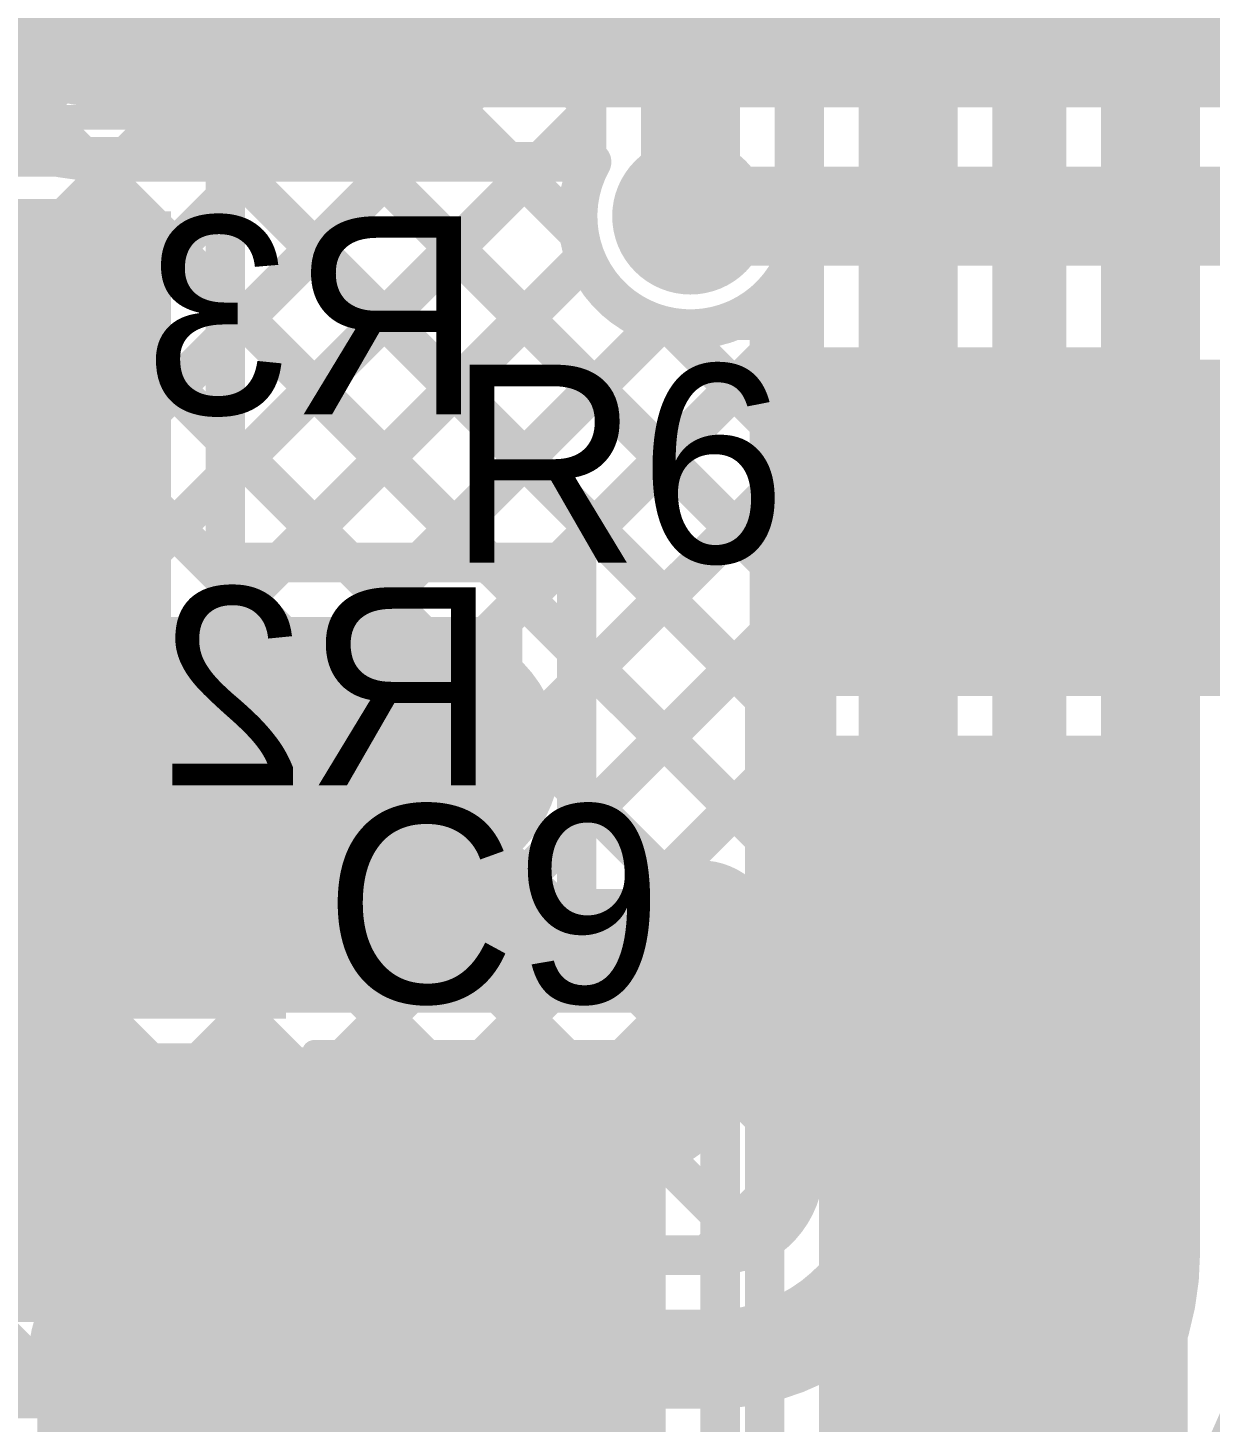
# Model space of a CAD drawing. Header units: millimetres. Extents: x 3.06 to 5.82, y 1.29 to 3.84.
# Drawn here: x 5.4151 to 5.654, y 1.5023 to 1.7841 of the extents above; entities that cross this region are included whole.
import ezdxf

# ---------------------------------------------------------------- set-up
doc = ezdxf.new("R2010")
doc.units = ezdxf.units.MM
doc.header["$MEASUREMENT"] = 0
for name, color, linetype in [('BottomLayer', 5, 'Continuous'), ('BottomOverlay', 54, 'Continuous'), ('BottomPaste', 16, 'Continuous'), ('BottomSolder', 6, 'Continuous'), ('MultiLayer', 9, 'Continuous'), ('TopLayer', 1, 'Continuous'), ('TopOverlay', 2, 'Continuous'), ('TopPaste', 8, 'Continuous'), ('TopSolder', 216, 'Continuous'), ('ViaHoleLayer', 16, 'Continuous')]:
    doc.layers.add(name, color=color, linetype=linetype)

# ---------------------------------------------------------------- blocks, each defined once
blk = doc.blocks.new('SOT23_5_15')
at = {"layer": 'TopLayer'}
for points in [[(-0.07323, 0.0252), (-0.02913, 0.0252), (-0.07323, 0.04961), (-0.02913, 0.04961)], [(0.02913, 0.0252), (0.07323, 0.0252), (0.02913, 0.04961), (0.07323, 0.04961)], [(-0.07323, -0.0122), (-0.02913, -0.0122), (-0.07323, 0.0122), (-0.02913, 0.0122)], [(-0.07323, -0.04961), (-0.02913, -0.04961), (-0.07323, -0.0252), (-0.02913, -0.0252)], [(0.02913, -0.04961), (0.07323, -0.04961), (0.02913, -0.0252), (0.07323, -0.0252)]]:
    blk.add_solid(points, dxfattribs=at)
at = {"layer": 'TopOverlay'}
for points, const_width in [([(-0.04976, 0.063, 1), (-0.05824, 0.063, 1)], 0.01), ([(-0.06074, 0.063, 1), (-0.05574, 0.063, 1)], 0.005), ([(-0.05226, 0.063, 1), (-0.04726, 0.063, 1)], 0.005), ([(-0.02997, 0.063, 1), (-0.02603, 0.063, 1)], 0.00394), ([(0.02103, 0.063, 1), (0.02497, 0.063, 1)], 0.00394), ([(-0.02997, -0.063, 1), (-0.02603, -0.063, 1)], 0.00394), ([(0.02103, -0.063, 1), (0.02497, -0.063, 1)], 0.00394)]:
    blk.add_lwpolyline(points, format="xyb", close=True, dxfattribs=dict(at, const_width=const_width))
at = {"layer": 'TopOverlay', "const_width": 0.00787}
for points in [[(0.023, 0.063), (-0.028, 0.063)], [(0.023, -0.063), (-0.028, -0.063)]]:
    blk.add_lwpolyline(points, dxfattribs=at)
at = {"layer": 'TopPaste'}
for points in [[(-0.07323, 0.0252), (-0.02913, 0.0252), (-0.07323, 0.04961), (-0.02913, 0.04961)], [(0.02913, 0.0252), (0.07323, 0.0252), (0.02913, 0.04961), (0.07323, 0.04961)], [(-0.07323, -0.0122), (-0.02913, -0.0122), (-0.07323, 0.0122), (-0.02913, 0.0122)], [(-0.07323, -0.04961), (-0.02913, -0.04961), (-0.07323, -0.0252), (-0.02913, -0.0252)], [(0.02913, -0.04961), (0.07323, -0.04961), (0.02913, -0.0252), (0.07323, -0.0252)]]:
    blk.add_solid(points, dxfattribs=at)
at = {"layer": 'TopSolder'}
for points in [[(-0.07723, 0.0212), (-0.02513, 0.0212), (-0.07723, 0.05361), (-0.02513, 0.05361)], [(0.02513, 0.0212), (0.07723, 0.0212), (0.02513, 0.05361), (0.07723, 0.05361)], [(-0.07723, -0.0162), (-0.02513, -0.0162), (-0.07723, 0.0162), (-0.02513, 0.0162)], [(-0.07723, -0.05361), (-0.02513, -0.05361), (-0.07723, -0.0212), (-0.02513, -0.0212)], [(0.02513, -0.05361), (0.07723, -0.05361), (0.02513, -0.0212), (0.07723, -0.0212)]]:
    blk.add_solid(points, dxfattribs=at)
blk = doc.blocks.new('RES0805_B_47')
at = {"layer": 'BottomLayer'}
for points in [[(-0.06, -0.025), (-0.02, -0.025), (-0.06, 0.025), (-0.02, 0.025)], [(0.02, -0.025), (0.06, -0.025), (0.02, 0.025), (0.06, 0.025)]]:
    blk.add_solid(points, dxfattribs=at)
at = {"layer": 'BottomOverlay', "const_width": 0.005}
for points in [[(-0.065, -0.035), (-0.065, 0.035)], [(-0.065, 0.035), (0.065, 0.035)], [(0.065, -0.035), (0.065, 0.035)], [(-0.065, -0.035), (0.065, -0.035)]]:
    blk.add_lwpolyline(points, dxfattribs=at)
at = {"layer": 'BottomOverlay', "const_width": 0.0025}
for points in [[(-0.06625, 0.035, 1), (-0.06375, 0.035, 1)], [(-0.06625, 0.035, 1), (-0.06375, 0.035, 1)], [(0.06375, 0.035, 1), (0.06625, 0.035, 1)], [(0.06375, 0.035, 1), (0.06625, 0.035, 1)], [(-0.06625, -0.035, 1), (-0.06375, -0.035, 1)], [(-0.06625, -0.035, 1), (-0.06375, -0.035, 1)], [(0.06375, -0.035, 1), (0.06625, -0.035, 1)], [(0.06375, -0.035, 1), (0.06625, -0.035, 1)]]:
    blk.add_lwpolyline(points, format="xyb", close=True, dxfattribs=at)
at = {"layer": 'BottomPaste'}
for points in [[(-0.06, -0.025), (-0.02, -0.025), (-0.06, 0.025), (-0.02, 0.025)], [(0.02, -0.025), (0.06, -0.025), (0.02, 0.025), (0.06, 0.025)]]:
    blk.add_solid(points, dxfattribs=at)
at = {"layer": 'BottomSolder'}
for points in [[(-0.064, -0.029), (-0.016, -0.029), (-0.064, 0.029), (-0.016, 0.029)], [(0.016, -0.029), (0.064, -0.029), (0.016, 0.029), (0.064, 0.029)]]:
    blk.add_solid(points, dxfattribs=at)
blk = doc.blocks.new('RES0805_53')
at = {"layer": 'TopLayer'}
for points in [[(-0.06, -0.025), (-0.02, -0.025), (-0.06, 0.025), (-0.02, 0.025)], [(0.02, -0.025), (0.06, -0.025), (0.02, 0.025), (0.06, 0.025)]]:
    blk.add_solid(points, dxfattribs=at)
at = {"layer": 'TopOverlay', "const_width": 0.005}
for points in [[(-0.065, -0.035), (-0.065, 0.035)], [(0.065, 0.035), (-0.065, 0.035)], [(0.065, -0.035), (0.065, 0.035)], [(0.065, -0.035), (-0.065, -0.035)]]:
    blk.add_lwpolyline(points, dxfattribs=at)
at = {"layer": 'TopOverlay', "const_width": 0.0025}
for points in [[(-0.06625, 0.035, 1), (-0.06375, 0.035, 1)], [(-0.06625, 0.035, 1), (-0.06375, 0.035, 1)], [(0.06375, 0.035, 1), (0.06625, 0.035, 1)], [(0.06375, 0.035, 1), (0.06625, 0.035, 1)], [(-0.06625, -0.035, 1), (-0.06375, -0.035, 1)], [(-0.06625, -0.035, 1), (-0.06375, -0.035, 1)], [(0.06375, -0.035, 1), (0.06625, -0.035, 1)], [(0.06375, -0.035, 1), (0.06625, -0.035, 1)]]:
    blk.add_lwpolyline(points, format="xyb", close=True, dxfattribs=at)
at = {"layer": 'TopPaste'}
for points in [[(-0.06, -0.025), (-0.02, -0.025), (-0.06, 0.025), (-0.02, 0.025)], [(0.02, -0.025), (0.06, -0.025), (0.02, 0.025), (0.06, 0.025)]]:
    blk.add_solid(points, dxfattribs=at)
at = {"layer": 'TopSolder'}
for points in [[(-0.064, -0.029), (-0.016, -0.029), (-0.064, 0.029), (-0.016, 0.029)], [(0.016, -0.029), (0.064, -0.029), (0.016, 0.029), (0.064, 0.029)]]:
    blk.add_solid(points, dxfattribs=at)
blk = doc.blocks.new('RES0805_B_56')
at = {"layer": 'BottomLayer'}
for points in [[(-0.06, -0.025), (-0.02, -0.025), (-0.06, 0.025), (-0.02, 0.025)], [(0.02, -0.025), (0.06, -0.025), (0.02, 0.025), (0.06, 0.025)]]:
    blk.add_solid(points, dxfattribs=at)
at = {"layer": 'BottomOverlay', "const_width": 0.005}
for points in [[(-0.065, 0.035), (-0.065, -0.035)], [(0.065, 0.035), (-0.065, 0.035)], [(0.065, 0.035), (0.065, -0.035)], [(0.065, -0.035), (-0.065, -0.035)]]:
    blk.add_lwpolyline(points, dxfattribs=at)
at = {"layer": 'BottomOverlay', "const_width": 0.0025}
for points in [[(-0.06625, 0.035, 1), (-0.06375, 0.035, 1)], [(-0.06625, 0.035, 1), (-0.06375, 0.035, 1)], [(0.06375, 0.035, 1), (0.06625, 0.035, 1)], [(0.06375, 0.035, 1), (0.06625, 0.035, 1)], [(-0.06625, -0.035, 1), (-0.06375, -0.035, 1)], [(-0.06625, -0.035, 1), (-0.06375, -0.035, 1)], [(0.06375, -0.035, 1), (0.06625, -0.035, 1)], [(0.06375, -0.035, 1), (0.06625, -0.035, 1)]]:
    blk.add_lwpolyline(points, format="xyb", close=True, dxfattribs=at)
at = {"layer": 'BottomPaste'}
for points in [[(-0.06, -0.025), (-0.02, -0.025), (-0.06, 0.025), (-0.02, 0.025)], [(0.02, -0.025), (0.06, -0.025), (0.02, 0.025), (0.06, 0.025)]]:
    blk.add_solid(points, dxfattribs=at)
at = {"layer": 'BottomSolder'}
for points in [[(-0.064, -0.029), (-0.016, -0.029), (-0.064, 0.029), (-0.016, 0.029)], [(0.016, -0.029), (0.064, -0.029), (0.016, 0.029), (0.064, 0.029)]]:
    blk.add_solid(points, dxfattribs=at)
blk = doc.blocks.new('RES0805_B_57')
at = {"layer": 'BottomLayer'}
for points in [[(-0.06, -0.025), (-0.02, -0.025), (-0.06, 0.025), (-0.02, 0.025)], [(0.02, -0.025), (0.06, -0.025), (0.02, 0.025), (0.06, 0.025)]]:
    blk.add_solid(points, dxfattribs=at)
at = {"layer": 'BottomOverlay', "const_width": 0.005}
for points in [[(-0.065, 0.035), (-0.065, -0.035)], [(0.065, 0.035), (-0.065, 0.035)], [(0.065, 0.035), (0.065, -0.035)], [(0.065, -0.035), (-0.065, -0.035)]]:
    blk.add_lwpolyline(points, dxfattribs=at)
at = {"layer": 'BottomOverlay', "const_width": 0.0025}
for points in [[(-0.06625, 0.035, 1), (-0.06375, 0.035, 1)], [(-0.06625, 0.035, 1), (-0.06375, 0.035, 1)], [(0.06375, 0.035, 1), (0.06625, 0.035, 1)], [(0.06375, 0.035, 1), (0.06625, 0.035, 1)], [(-0.06625, -0.035, 1), (-0.06375, -0.035, 1)], [(-0.06625, -0.035, 1), (-0.06375, -0.035, 1)], [(0.06375, -0.035, 1), (0.06625, -0.035, 1)], [(0.06375, -0.035, 1), (0.06625, -0.035, 1)]]:
    blk.add_lwpolyline(points, format="xyb", close=True, dxfattribs=at)
at = {"layer": 'BottomPaste'}
for points in [[(-0.06, -0.025), (-0.02, -0.025), (-0.06, 0.025), (-0.02, 0.025)], [(0.02, -0.025), (0.06, -0.025), (0.02, 0.025), (0.06, 0.025)]]:
    blk.add_solid(points, dxfattribs=at)
at = {"layer": 'BottomSolder'}
for points in [[(-0.064, -0.029), (-0.016, -0.029), (-0.064, 0.029), (-0.016, 0.029)], [(0.016, -0.029), (0.064, -0.029), (0.016, 0.029), (0.064, 0.029)]]:
    blk.add_solid(points, dxfattribs=at)
blk = doc.blocks.new('C__1206_103')
at = {"layer": 'TopLayer'}
for points in [[(-0.08, -0.035), (-0.02, -0.035), (-0.08, 0.035), (-0.02, 0.035)], [(0.02, -0.035), (0.08, -0.035), (0.02, 0.035), (0.08, 0.035)]]:
    blk.add_solid(points, dxfattribs=at)
at = {"layer": 'TopOverlay', "const_width": 0.005}
for points in [[(-0.087, -0.042), (-0.087, 0.042)], [(-0.087, 0.042), (0.087, 0.042)], [(0.087, -0.042), (0.087, 0.042)], [(-0.087, -0.042), (0.087, -0.042)]]:
    blk.add_lwpolyline(points, dxfattribs=at)
at = {"layer": 'TopOverlay', "const_width": 0.0025}
for points in [[(-0.08825, 0.042, 1), (-0.08575, 0.042, 1)], [(-0.08825, 0.042, 1), (-0.08575, 0.042, 1)], [(0.08575, 0.042, 1), (0.08825, 0.042, 1)], [(0.08575, 0.042, 1), (0.08825, 0.042, 1)], [(-0.08825, -0.042, 1), (-0.08575, -0.042, 1)], [(-0.08825, -0.042, 1), (-0.08575, -0.042, 1)], [(0.08575, -0.042, 1), (0.08825, -0.042, 1)], [(0.08575, -0.042, 1), (0.08825, -0.042, 1)]]:
    blk.add_lwpolyline(points, format="xyb", close=True, dxfattribs=at)
at = {"layer": 'TopPaste'}
for points in [[(-0.08, -0.035), (-0.02, -0.035), (-0.08, 0.035), (-0.02, 0.035)], [(0.02, -0.035), (0.08, -0.035), (0.02, 0.035), (0.08, 0.035)]]:
    blk.add_solid(points, dxfattribs=at)
at = {"layer": 'TopSolder'}
for points in [[(-0.084, -0.039), (-0.016, -0.039), (-0.084, 0.039), (-0.016, 0.039)], [(0.016, -0.039), (0.084, -0.039), (0.016, 0.039), (0.084, 0.039)]]:
    blk.add_solid(points, dxfattribs=at)
blk = doc.blocks.new('C__0805_B_106')
at = {"layer": 'BottomLayer'}
for points in [[(-0.06, -0.03), (-0.02, -0.03), (-0.06, 0.03), (-0.02, 0.03)], [(0.02, -0.03), (0.06, -0.03), (0.02, 0.03), (0.06, 0.03)]]:
    blk.add_solid(points, dxfattribs=at)
at = {"layer": 'BottomOverlay', "const_width": 0.005}
for points in [[(-0.065, 0.035), (0.065, 0.035)], [(-0.065, -0.035), (-0.065, 0.035)], [(0.065, -0.035), (0.065, 0.035)], [(-0.065, -0.035), (0.065, -0.035)]]:
    blk.add_lwpolyline(points, dxfattribs=at)
at = {"layer": 'BottomOverlay', "const_width": 0.0025}
for points in [[(-0.06625, 0.035, 1), (-0.06375, 0.035, 1)], [(-0.06625, 0.035, 1), (-0.06375, 0.035, 1)], [(0.06375, 0.035, 1), (0.06625, 0.035, 1)], [(0.06375, 0.035, 1), (0.06625, 0.035, 1)], [(-0.06625, -0.035, 1), (-0.06375, -0.035, 1)], [(-0.06625, -0.035, 1), (-0.06375, -0.035, 1)], [(0.06375, -0.035, 1), (0.06625, -0.035, 1)], [(0.06375, -0.035, 1), (0.06625, -0.035, 1)]]:
    blk.add_lwpolyline(points, format="xyb", close=True, dxfattribs=at)
at = {"layer": 'BottomPaste'}
for points in [[(-0.06, -0.03), (-0.02, -0.03), (-0.06, 0.03), (-0.02, 0.03)], [(0.02, -0.03), (0.06, -0.03), (0.02, 0.03), (0.06, 0.03)]]:
    blk.add_solid(points, dxfattribs=at)
at = {"layer": 'BottomSolder'}
for points in [[(-0.064, -0.034), (-0.016, -0.034), (-0.064, 0.034), (-0.016, 0.034)], [(0.016, -0.034), (0.064, -0.034), (0.016, 0.034), (0.064, 0.034)]]:
    blk.add_solid(points, dxfattribs=at)

msp = doc.modelspace()

# ---------------------------------------------------------------- linework, layer by layer
at = {"layer": 'BottomLayer'}
for points, const_width in [([(5.593, 1.554), (5.593, 1.959)], 0.02), ([(5.549, 1.746), (5.549, 1.912)], 0.02), ([(5.57, 1.75491), (5.57, 1.90309)], 0.008), ([(5.572, 1.554), (5.572, 1.83997)], 0.008), ([(5.44, 1.765), (5.44, 1.837)], 0.008), ([(5.3502, 1.834), (5.4262, 1.758)], 0.008), ([(5.37849, 1.834), (5.44, 1.77249)], 0.008), ([(5.614, 1.554), (5.614, 1.83503)], 0.008), ([(5.642, 1.53645), (5.642, 1.82218)], 0.02), ([(5.621, 1.53645), (5.621, 1.82218)], 0.008), ([(5.40667, 1.758), (5.44, 1.79133)], 0.008), ([(5.502, 1.765), (5.502, 1.79005)], 0.008), ([(5.50729, 1.79005), (5.528, 1.76934)], 0.008), ([(5.528, 1.75491), (5.528, 1.78968)], 0.008), ([(5.502, 1.76847), (5.52184, 1.78831)], 0.008), ([(5.614, 1.76734), (5.621, 1.77434)], 0.008), ([(5.455, 1.69319), (5.528, 1.76619)], 0.008), ([(5.49853, 1.765), (5.502, 1.76847)], 0.008), ([(5.502, 1.76706), (5.52644, 1.74262)], 0.008), ([(5.614, 1.76819), (5.621, 1.7612)], 0.008), ([(5.43496, 1.758), (5.44196, 1.765)], 0.008), ([(5.44, 1.765), (5.502, 1.765)], 0.008), ([(5.44749, 1.765), (5.45449, 1.758)], 0.008), ([(5.455, 1.72147), (5.49853, 1.765)], 0.008), ([(5.455, 1.74976), (5.47024, 1.765)], 0.008), ([(5.47577, 1.765), (5.572, 1.66877)], 0.008), ([(5.367, 1.758), (5.455, 1.758)], 0.008), ([(5.455, 1.676), (5.455, 1.758)], 0.008), ([(5.455, 1.75749), (5.572, 1.64049)], 0.008), ([(5.614, 1.73905), (5.621, 1.74605)], 0.008), ([(5.614, 1.73991), (5.621, 1.73291)], 0.008), ([(5.46609, 1.676), (5.52776, 1.73767)], 0.008), ([(5.56626, 1.73108), (5.572, 1.72534)], 0.008), ([(5.455, 1.7292), (5.5082, 1.676)], 0.008), ([(5.49438, 1.676), (5.54251, 1.72413)], 0.008), ([(5.52266, 1.676), (5.572, 1.72534)], 0.008), ([(5.54562, 1.72344), (5.572, 1.69706)], 0.008), ([(5.614, 1.71077), (5.621, 1.71777)], 0.008), ([(5.614, 1.71163), (5.621, 1.70463)], 0.008), ([(5.455, 1.70092), (5.47992, 1.676)], 0.008), ([(5.526, 1.65105), (5.572, 1.69705)], 0.008), ([(5.614, 1.68248), (5.621, 1.68948)], 0.008), ([(5.614, 1.68334), (5.621, 1.67634)], 0.008), ([(5.455, 1.676), (5.526, 1.676)], 0.008), ([(5.526, 1.596), (5.526, 1.676)], 0.008), ([(5.526, 1.62277), (5.572, 1.66877)], 0.008), ([(5.614, 1.6542), (5.621, 1.6612)], 0.008), ([(5.526, 1.6582), (5.572, 1.6122)], 0.008), ([(5.614, 1.65506), (5.621, 1.64806)], 0.008), ([(5.46752, 1.536), (5.572, 1.64048)], 0.008), ([(5.614, 1.62592), (5.621, 1.63292)], 0.008), ([(5.526, 1.62992), (5.572, 1.58392)], 0.008), ([(5.614, 1.62677), (5.621, 1.61977)], 0.008), ([(5.4958, 1.536), (5.572, 1.6122)], 0.008), ([(5.553, 1.581), (5.553, 1.598)], 0.02), ([(5.614, 1.59763), (5.621, 1.60463)], 0.008), ([(5.526, 1.60164), (5.572, 1.55564)], 0.008), ([(5.614, 1.59849), (5.621, 1.59149)], 0.008), ([(5.381, 1.596), (5.424, 1.596)], 0.008), ([(5.381, 1.53434), (5.44266, 1.596)], 0.008), ([(5.381, 1.56262), (5.41438, 1.596)], 0.008), ([(5.38195, 1.507), (5.47095, 1.596)], 0.008), ([(5.39022, 1.596), (5.44977, 1.53645)], 0.008), ([(5.4185, 1.596), (5.4785, 1.536)], 0.008), ([(5.424, 1.596), (5.455, 1.596)], 0.008), ([(5.424, 1.596), (5.455, 1.596)], 0.008), ([(5.44102, 1.53779), (5.49923, 1.596)], 0.008), ([(5.44679, 1.596), (5.50679, 1.536)], 0.008), ([(5.455, 1.596), (5.526, 1.596)], 0.008), ([(5.47507, 1.596), (5.53507, 1.536)], 0.008), ([(5.50335, 1.596), (5.56165, 1.53771)], 0.008), ([(5.52408, 1.536), (5.572, 1.58392)], 0.008), ([(5.381, 1.57693), (5.42634, 1.53159)], 0.008), ([(5.614, 1.56935), (5.621, 1.57635)], 0.008), ([(5.614, 1.5702), (5.621, 1.5632)], 0.008), ([(5.408, 1.56), (5.532, 1.56)], 0.02), ([(5.55237, 1.536), (5.572, 1.55563)], 0.008), ([(5.381, 1.54865), (5.41977, 1.50988)], 0.008), ([(5.61215, 1.53921), (5.621, 1.54806)], 0.008), ([(5.61297, 1.54295), (5.62096, 1.53496)], 0.008), ([(5.45091, 1.536), (5.554, 1.536)], 0.008), ([(5.442, 1.515), (5.554, 1.515)], 0.02), ([(5.60509, 1.52255), (5.61219, 1.51544)], 0.008), ([(5.41023, 1.507), (5.41921, 1.51598)], 0.008), ([(5.343, 1.507), (5.42064, 1.507)], 0.008)]:
    msp.add_lwpolyline(points, dxfattribs=dict(at, const_width=const_width))
for points, const_width in [([(5.619, 1.77434, 1), (5.623, 1.77434, 1)], 0.004), ([(5.438, 1.77249, 1), (5.442, 1.77249, 1)], 0.004), ([(5.526, 1.76934, 1), (5.53, 1.76934, 1)], 0.004), ([(5.5, 1.76847, 1), (5.504, 1.76847, 1)], 0.004), ([(5.5, 1.76847, 1), (5.504, 1.76847, 1)], 0.004), ([(5.5, 1.76706, 1), (5.504, 1.76706, 1)], 0.004), ([(5.526, 1.76619, 1), (5.53, 1.76619, 1)], 0.004), ([(5.612, 1.76819, 1), (5.616, 1.76819, 1)], 0.004), ([(5.612, 1.76734, 1), (5.616, 1.76734, 1)], 0.004), ([(5.438, 1.765, 1), (5.442, 1.765, 1)], 0.004), ([(5.438, 1.765, 1), (5.442, 1.765, 1)], 0.004), ([(5.43996, 1.765, 1), (5.44396, 1.765, 1)], 0.004), ([(5.44549, 1.765, 1), (5.44949, 1.765, 1)], 0.004), ([(5.46824, 1.765, 1), (5.47224, 1.765, 1)], 0.004), ([(5.47377, 1.765, 1), (5.47777, 1.765, 1)], 0.004), ([(5.49653, 1.765, 1), (5.50053, 1.765, 1)], 0.004), ([(5.49653, 1.765, 1), (5.50053, 1.765, 1)], 0.004), ([(5.5, 1.765, 1), (5.504, 1.765, 1)], 0.004), ([(5.5, 1.765, 1), (5.504, 1.765, 1)], 0.004), ([(5.619, 1.7612, 1), (5.623, 1.7612, 1)], 0.004), ([(5.4242, 1.758, 1), (5.4282, 1.758, 1)], 0.004), ([(5.43296, 1.758, 1), (5.43696, 1.758, 1)], 0.004), ([(5.45249, 1.758, 1), (5.45649, 1.758, 1)], 0.004), ([(5.453, 1.758, 1), (5.457, 1.758, 1)], 0.004), ([(5.453, 1.758, 1), (5.457, 1.758, 1)], 0.004), ([(5.453, 1.75749, 1), (5.457, 1.75749, 1)], 0.004), ([(5.526, 1.75491, 1), (5.53, 1.75491, 1)], 0.004), ([(5.526, 1.75491, 1), (5.53, 1.75491, 1)], 0.004), ([(5.568, 1.75491, 1), (5.572, 1.75491, 1)], 0.004), ([(5.568, 1.75491, 1), (5.572, 1.75491, 1)], 0.004), ([(5.54309, 1.746, 1), (5.55491, 1.746, 1)], 0.01181), ([(5.544, 1.746, 1), (5.554, 1.746, 1)], 0.01), ([(5.453, 1.74976, 1), (5.457, 1.74976, 1)], 0.004), ([(5.56981, 1.746, 1), (5.57381, 1.746, 1)], 0.004), ([(5.56981, 1.746, 1), (5.57381, 1.746, 1)], 0.004), ([(5.619, 1.74605, 1), (5.623, 1.74605, 1)], 0.004), ([(5.52444, 1.74262, 1), (5.52844, 1.74262, 1)], 0.004), ([(5.612, 1.73991, 1), (5.616, 1.73991, 1)], 0.004), ([(5.612, 1.73905, 1), (5.616, 1.73905, 1)], 0.004), ([(5.52576, 1.73767, 1), (5.52976, 1.73767, 1)], 0.004), ([(5.619, 1.73291, 1), (5.623, 1.73291, 1)], 0.004), ([(5.56426, 1.73108, 1), (5.56826, 1.73108, 1)], 0.004), ([(5.453, 1.7292, 1), (5.457, 1.7292, 1)], 0.004), ([(5.54051, 1.72413, 1), (5.54451, 1.72413, 1)], 0.004), ([(5.57, 1.72534, 1), (5.574, 1.72534, 1)], 0.004), ([(5.57, 1.72534, 1), (5.574, 1.72534, 1)], 0.004), ([(5.453, 1.72147, 1), (5.457, 1.72147, 1)], 0.004), ([(5.54362, 1.72344, 1), (5.54762, 1.72344, 1)], 0.004), ([(5.619, 1.71777, 1), (5.623, 1.71777, 1)], 0.004), ([(5.612, 1.71163, 1), (5.616, 1.71163, 1)], 0.004), ([(5.612, 1.71077, 1), (5.616, 1.71077, 1)], 0.004), ([(5.619, 1.70463, 1), (5.623, 1.70463, 1)], 0.004), ([(5.453, 1.70092, 1), (5.457, 1.70092, 1)], 0.004), ([(5.57, 1.69706, 1), (5.574, 1.69706, 1)], 0.004), ([(5.57, 1.69705, 1), (5.574, 1.69705, 1)], 0.004), ([(5.453, 1.69319, 1), (5.457, 1.69319, 1)], 0.004), ([(5.619, 1.68948, 1), (5.623, 1.68948, 1)], 0.004), ([(5.612, 1.68334, 1), (5.616, 1.68334, 1)], 0.004), ([(5.612, 1.68248, 1), (5.616, 1.68248, 1)], 0.004), ([(5.453, 1.676, 1), (5.457, 1.676, 1)], 0.004), ([(5.453, 1.676, 1), (5.457, 1.676, 1)], 0.004), ([(5.46409, 1.676, 1), (5.46809, 1.676, 1)], 0.004), ([(5.47792, 1.676, 1), (5.48192, 1.676, 1)], 0.004), ([(5.49238, 1.676, 1), (5.49638, 1.676, 1)], 0.004), ([(5.5062, 1.676, 1), (5.5102, 1.676, 1)], 0.004), ([(5.52066, 1.676, 1), (5.52466, 1.676, 1)], 0.004), ([(5.524, 1.676, 1), (5.528, 1.676, 1)], 0.004), ([(5.524, 1.676, 1), (5.528, 1.676, 1)], 0.004), ([(5.619, 1.67634, 1), (5.623, 1.67634, 1)], 0.004), ([(5.57, 1.66877, 1), (5.574, 1.66877, 1)], 0.004), ([(5.57, 1.66877, 1), (5.574, 1.66877, 1)], 0.004), ([(5.619, 1.6612, 1), (5.623, 1.6612, 1)], 0.004), ([(5.524, 1.6582, 1), (5.528, 1.6582, 1)], 0.004), ([(5.612, 1.65506, 1), (5.616, 1.65506, 1)], 0.004), ([(5.612, 1.6542, 1), (5.616, 1.6542, 1)], 0.004), ([(5.524, 1.65105, 1), (5.528, 1.65105, 1)], 0.004), ([(5.619, 1.64806, 1), (5.623, 1.64806, 1)], 0.004), ([(5.49009, 1.637, 1), (5.50191, 1.637, 1)], 0.01181), ([(5.57, 1.64049, 1), (5.574, 1.64049, 1)], 0.004), ([(5.57, 1.64048, 1), (5.574, 1.64048, 1)], 0.004), ([(5.619, 1.63292, 1), (5.623, 1.63292, 1)], 0.004), ([(5.524, 1.62992, 1), (5.528, 1.62992, 1)], 0.004), ([(5.612, 1.62677, 1), (5.616, 1.62677, 1)], 0.004), ([(5.612, 1.62592, 1), (5.616, 1.62592, 1)], 0.004), ([(5.524, 1.62277, 1), (5.528, 1.62277, 1)], 0.004), ([(5.619, 1.61977, 1), (5.623, 1.61977, 1)], 0.004), ([(5.57, 1.6122, 1), (5.574, 1.6122, 1)], 0.004), ([(5.57, 1.6122, 1), (5.574, 1.6122, 1)], 0.004), ([(5.54509, 1.6, 1), (5.55691, 1.6, 1)], 0.01181), ([(5.546, 1.6, 1), (5.556, 1.6, 1)], 0.01), ([(5.548, 1.598, 1), (5.558, 1.598, 1)], 0.01), ([(5.548, 1.598, 1), (5.558, 1.598, 1)], 0.01), ([(5.619, 1.60463, 1), (5.623, 1.60463, 1)], 0.004), ([(5.524, 1.60164, 1), (5.528, 1.60164, 1)], 0.004), ([(5.612, 1.59849, 1), (5.616, 1.59849, 1)], 0.004), ([(5.612, 1.59763, 1), (5.616, 1.59763, 1)], 0.004), ([(5.41238, 1.596, 1), (5.41638, 1.596, 1)], 0.004), ([(5.4165, 1.596, 1), (5.4205, 1.596, 1)], 0.004), ([(5.422, 1.596, 1), (5.426, 1.596, 1)], 0.004), ([(5.422, 1.596, 1), (5.426, 1.596, 1)], 0.004), ([(5.422, 1.596, 1), (5.426, 1.596, 1)], 0.004), ([(5.44066, 1.596, 1), (5.44466, 1.596, 1)], 0.004), ([(5.44479, 1.596, 1), (5.44879, 1.596, 1)], 0.004), ([(5.453, 1.596, 1), (5.457, 1.596, 1)], 0.004), ([(5.453, 1.596, 1), (5.457, 1.596, 1)], 0.004), ([(5.453, 1.596, 1), (5.457, 1.596, 1)], 0.004), ([(5.46895, 1.596, 1), (5.47295, 1.596, 1)], 0.004), ([(5.47307, 1.596, 1), (5.47707, 1.596, 1)], 0.004), ([(5.49723, 1.596, 1), (5.50123, 1.596, 1)], 0.004), ([(5.50135, 1.596, 1), (5.50535, 1.596, 1)], 0.004), ([(5.524, 1.596, 1), (5.528, 1.596, 1)], 0.004), ([(5.524, 1.596, 1), (5.528, 1.596, 1)], 0.004), ([(5.619, 1.59149, 1), (5.623, 1.59149, 1)], 0.004), ([(5.548, 1.581, 1), (5.558, 1.581, 1)], 0.01), ([(5.548, 1.581, 1), (5.558, 1.581, 1)], 0.01), ([(5.57, 1.58392, 1), (5.574, 1.58392, 1)], 0.004), ([(5.57, 1.58392, 1), (5.574, 1.58392, 1)], 0.004), ([(5.619, 1.57635, 1), (5.623, 1.57635, 1)], 0.004), ([(5.612, 1.5702, 1), (5.616, 1.5702, 1)], 0.004), ([(5.612, 1.56935, 1), (5.616, 1.56935, 1)], 0.004), ([(5.403, 1.56, 1), (5.413, 1.56, 1)], 0.01), ([(5.527, 1.56, 1), (5.537, 1.56, 1)], 0.01), ([(5.527, 1.56, 1), (5.537, 1.56, 1)], 0.01), ([(5.619, 1.5632, 1), (5.623, 1.5632, 1)], 0.004), ([(5.588, 1.554, 1), (5.598, 1.554, 1)], 0.01), ([(5.588, 1.554, 1), (5.598, 1.554, 1)], 0.01), ([(5.57, 1.55564, 1), (5.574, 1.55564, 1)], 0.004), ([(5.57, 1.55563, 1), (5.574, 1.55563, 1)], 0.004), ([(5.57, 1.554, 1), (5.574, 1.554, 1)], 0.004), ([(5.57, 1.554, 1), (5.574, 1.554, 1)], 0.004), ([(5.612, 1.554, 1), (5.616, 1.554, 1)], 0.004), ([(5.612, 1.554, 1), (5.616, 1.554, 1)], 0.004), ([(5.619, 1.54806, 1), (5.623, 1.54806, 1)], 0.004), ([(5.61097, 1.54295, 1), (5.61497, 1.54295, 1)], 0.004), ([(5.637, 1.53645, 1), (5.647, 1.53645, 1)], 0.01), ([(5.637, 1.53645, 1), (5.647, 1.53645, 1)], 0.01), ([(5.43902, 1.53779, 1), (5.44302, 1.53779, 1)], 0.004), ([(5.55965, 1.53771, 1), (5.56365, 1.53771, 1)], 0.004), ([(5.61015, 1.53921, 1), (5.61415, 1.53921, 1)], 0.004), ([(5.44777, 1.53645, 1), (5.45177, 1.53645, 1)], 0.004), ([(5.44891, 1.536, 1), (5.45291, 1.536, 1)], 0.004), ([(5.44891, 1.536, 1), (5.45291, 1.536, 1)], 0.004), ([(5.46552, 1.536, 1), (5.46952, 1.536, 1)], 0.004), ([(5.4765, 1.536, 1), (5.4805, 1.536, 1)], 0.004), ([(5.4938, 1.536, 1), (5.4978, 1.536, 1)], 0.004), ([(5.50479, 1.536, 1), (5.50879, 1.536, 1)], 0.004), ([(5.52208, 1.536, 1), (5.52608, 1.536, 1)], 0.004), ([(5.53307, 1.536, 1), (5.53707, 1.536, 1)], 0.004), ([(5.55037, 1.536, 1), (5.55437, 1.536, 1)], 0.004), ([(5.552, 1.536, 1), (5.556, 1.536, 1)], 0.004), ([(5.552, 1.536, 1), (5.556, 1.536, 1)], 0.004), ([(5.61896, 1.53496, 1), (5.62296, 1.53496, 1)], 0.004), ([(5.619, 1.53645, 1), (5.623, 1.53645, 1)], 0.004), ([(5.619, 1.53645, 1), (5.623, 1.53645, 1)], 0.004), ([(5.42434, 1.53159, 1), (5.42834, 1.53159, 1)], 0.004), ([(5.43609, 1.515, 1), (5.44791, 1.515, 1)], 0.01181), ([(5.437, 1.515, 1), (5.447, 1.515, 1)], 0.01), ([(5.549, 1.515, 1), (5.559, 1.515, 1)], 0.01), ([(5.549, 1.515, 1), (5.559, 1.515, 1)], 0.01), ([(5.60309, 1.52255, 1), (5.60709, 1.52255, 1)], 0.004), ([(5.41721, 1.51598, 1), (5.42121, 1.51598, 1)], 0.004), ([(5.61019, 1.51544, 1), (5.61419, 1.51544, 1)], 0.004), ([(5.41777, 1.50988, 1), (5.42177, 1.50988, 1)], 0.004), ([(5.41864, 1.507, 1), (5.42264, 1.507, 1)], 0.004), ([(5.41864, 1.507, 1), (5.42264, 1.507, 1)], 0.004), ([(5.5893, 1.507, 1), (5.5933, 1.507, 1)], 0.004), ([(5.58955, 1.507, 1), (5.59356, 1.507, 1)], 0.004)]:
    msp.add_lwpolyline(points, format="xyb", close=True, dxfattribs=dict(at, const_width=const_width))
for points, const_width in [([(5.57181, 1.746, -1.223773), (5.528, 1.75491)], 0.008), ([(5.57, 1.75491, -0.100628), (5.57181, 1.746)], 0.008), ([(5.551, 1.6, -0.414214), (5.553, 1.598)], 0.02), ([(5.553, 1.581, -0.414214), (5.532, 1.56)], 0.02), ([(5.593, 1.554, -0.414214), (5.554, 1.515)], 0.02), ([(5.572, 1.554, -0.414214), (5.554, 1.536)], 0.008), ([(5.614, 1.554, -0.228878), (5.5913, 1.507)], 0.008), ([(5.642, 1.53645, -0.414214), (5.59155, 1.486)], 0.02), ([(5.42064, 1.507, -0.658849), (5.45091, 1.536)], 0.008), ([(5.671, 1.5294, -0.414214), (5.5936, 1.452)], 0.02), ([(5.621, 1.53645, -0.414214), (5.59155, 1.507)], 0.008), ([(5.692, 1.5294, -0.414214), (5.5936, 1.431)], 0.008)]:
    msp.add_lwpolyline(points, format="xyb", dxfattribs=dict(at, const_width=const_width))
for points in [[(5.298, 1.757), (5.417, 1.757), (5.298, 1.836), (5.417, 1.836)], [(5.378, 1.607), (5.444, 1.607), (5.378, 1.747), (5.444, 1.747)], [(5.435, 1.607), (5.515, 1.607), (5.435, 1.665), (5.515, 1.665)]]:
    msp.add_solid(points, dxfattribs=at)
at = {"layer": 'BottomSolder', "const_width": 0.01581}
for points in [[(5.54109, 1.746, 1), (5.55691, 1.746, 1)], [(5.48809, 1.637, 1), (5.50391, 1.637, 1)], [(5.54309, 1.6, 1), (5.55891, 1.6, 1)], [(5.43409, 1.515, 1), (5.44991, 1.515, 1)]]:
    msp.add_lwpolyline(points, format="xyb", close=True, dxfattribs=at)
at = {"layer": 'MultiLayer', "const_width": 0.01181}
for points in [[(5.54309, 1.746, 1), (5.55491, 1.746, 1)], [(5.49009, 1.637, 1), (5.50191, 1.637, 1)], [(5.54509, 1.6, 1), (5.55691, 1.6, 1)], [(5.43609, 1.515, 1), (5.44791, 1.515, 1)]]:
    msp.add_lwpolyline(points, format="xyb", close=True, dxfattribs=at)
at = {"layer": 'TopLayer'}
for points, const_width in [([(5.431, 1.778, -0.414214), (5.402, 1.807)], 0.02), ([(5.431, 1.757, -0.414214), (5.381, 1.807)], 0.008), ([(5.55791, 1.725, -0.712079), (5.52902, 1.757)], 0.008), ([(5.48811, 1.6584, -0.521933), (5.51881, 1.637)], 0.008), ([(5.51881, 1.637, -0.551144), (5.4862, 1.6164)], 0.008)]:
    msp.add_lwpolyline(points, format="xyb", dxfattribs=dict(at, const_width=const_width))
for points, const_width in [([(5.431, 1.778), (5.73673, 1.778)], 0.02), ([(5.37599, 1.77993), (5.49611, 1.65981)], 0.008), ([(5.36508, 1.76255), (5.46703, 1.66061)], 0.008), ([(5.33996, 1.663), (5.43396, 1.757)], 0.008), ([(5.36824, 1.663), (5.46224, 1.757)], 0.008), ([(5.38, 1.64647), (5.49053, 1.757)], 0.008), ([(5.42242, 1.66061), (5.51881, 1.757)], 0.008), ([(5.42705, 1.75716), (5.564, 1.6202)], 0.008), ([(5.431, 1.757), (5.52902, 1.757)], 0.008), ([(5.45549, 1.757), (5.564, 1.64849)], 0.008), ([(5.48377, 1.757), (5.565, 1.67577)], 0.008), ([(5.51206, 1.757), (5.52644, 1.74262)], 0.008), ([(5.34696, 1.7524), (5.43875, 1.66061)], 0.008), ([(5.549, 1.746), (5.774, 1.746)], 0.02), ([(5.4507, 1.66061), (5.52776, 1.73767)], 0.008), ([(5.47678, 1.6584), (5.54251, 1.72413)], 0.008), ([(5.55791, 1.725), (5.565, 1.725)], 0.008), ([(5.565, 1.652), (5.565, 1.725)], 0.008), ([(5.54562, 1.72344), (5.565, 1.70406)], 0.008), ([(5.50474, 1.65807), (5.565, 1.71834)], 0.008), ([(5.51799, 1.64305), (5.565, 1.69005)], 0.008), ([(5.49223, 1.589), (5.565, 1.66177)], 0.008), ([(5.40813, 1.66061), (5.47423, 1.66061)], 0.008), ([(5.47423, 1.6584), (5.48811, 1.6584)], 0.008), ([(5.564, 1.49547), (5.564, 1.652)], 0.008), ([(5.44118, 1.6374), (5.495, 1.6374)], 0.02), ([(5.495, 1.637), (5.495, 1.6374)], 0.02), ([(5.495, 1.637), (5.496, 1.637)], 0.02), ([(5.51881, 1.63711), (5.564, 1.59192)], 0.008), ([(5.38, 1.6345), (5.4255, 1.589)], 0.008), ([(5.52052, 1.589), (5.564, 1.63248)], 0.008), ([(5.50922, 1.61841), (5.53864, 1.589)], 0.008), ([(5.40738, 1.589), (5.43258, 1.6142)], 0.008), ([(5.40813, 1.6142), (5.47423, 1.6142)], 0.008), ([(5.42859, 1.6142), (5.45379, 1.589)], 0.008), ([(5.43566, 1.589), (5.46086, 1.6142)], 0.008), ([(5.45687, 1.6142), (5.48207, 1.589)], 0.008), ([(5.46395, 1.589), (5.48995, 1.61501)], 0.008), ([(5.47423, 1.6164), (5.4862, 1.6164)], 0.008), ([(5.48295, 1.6164), (5.51035, 1.589)], 0.008), ([(5.39461, 1.6), (5.44118, 1.6)], 0.02), ([(5.44118, 1.6), (5.551, 1.6)], 0.02), ([(5.5488, 1.589), (5.564, 1.6042)], 0.008), ([(5.406, 1.589), (5.555, 1.589)], 0.008), ([(5.555, 1.49279), (5.555, 1.589)], 0.008), ([(5.555, 1.56692), (5.564, 1.57592)], 0.008), ([(5.555, 1.57264), (5.564, 1.56364)], 0.008), ([(5.555, 1.53863), (5.564, 1.54763)], 0.008), ([(5.555, 1.54435), (5.564, 1.53535)], 0.008), ([(5.555, 1.51035), (5.564, 1.51935)], 0.008), ([(5.555, 1.51607), (5.564, 1.50707)], 0.008)]:
    msp.add_lwpolyline(points, dxfattribs=dict(at, const_width=const_width))
for points, const_width in [([(5.426, 1.778, 1), (5.436, 1.778, 1)], 0.01), ([(5.426, 1.778, 1), (5.436, 1.778, 1)], 0.01), ([(5.42505, 1.75716, 1), (5.42905, 1.75716, 1)], 0.004), ([(5.429, 1.757, 1), (5.433, 1.757, 1)], 0.004), ([(5.429, 1.757, 1), (5.433, 1.757, 1)], 0.004), ([(5.43196, 1.757, 1), (5.43596, 1.757, 1)], 0.004), ([(5.45349, 1.757, 1), (5.45749, 1.757, 1)], 0.004), ([(5.46024, 1.757, 1), (5.46424, 1.757, 1)], 0.004), ([(5.48177, 1.757, 1), (5.48577, 1.757, 1)], 0.004), ([(5.48853, 1.757, 1), (5.49253, 1.757, 1)], 0.004), ([(5.51006, 1.757, 1), (5.51406, 1.757, 1)], 0.004), ([(5.51681, 1.757, 1), (5.52081, 1.757, 1)], 0.004), ([(5.52702, 1.757, 1), (5.53102, 1.757, 1)], 0.004), ([(5.52702, 1.757, 1), (5.53102, 1.757, 1)], 0.004), ([(5.54309, 1.746, 1), (5.55491, 1.746, 1)], 0.01181), ([(5.544, 1.746, 1), (5.554, 1.746, 1)], 0.01), ([(5.52444, 1.74262, 1), (5.52844, 1.74262, 1)], 0.004), ([(5.52576, 1.73767, 1), (5.52976, 1.73767, 1)], 0.004), ([(5.54051, 1.72413, 1), (5.54451, 1.72413, 1)], 0.004), ([(5.55591, 1.725, 1), (5.55991, 1.725, 1)], 0.004), ([(5.55591, 1.725, 1), (5.55991, 1.725, 1)], 0.004), ([(5.563, 1.725, 1), (5.567, 1.725, 1)], 0.004), ([(5.563, 1.725, 1), (5.567, 1.725, 1)], 0.004), ([(5.54362, 1.72344, 1), (5.54762, 1.72344, 1)], 0.004), ([(5.563, 1.71834, 1), (5.567, 1.71834, 1)], 0.004), ([(5.563, 1.70406, 1), (5.567, 1.70406, 1)], 0.004), ([(5.563, 1.69005, 1), (5.567, 1.69005, 1)], 0.004), ([(5.563, 1.67577, 1), (5.567, 1.67577, 1)], 0.004), ([(5.563, 1.66177, 1), (5.567, 1.66177, 1)], 0.004), ([(5.42042, 1.66061, 1), (5.42442, 1.66061, 1)], 0.004), ([(5.43675, 1.66061, 1), (5.44075, 1.66061, 1)], 0.004), ([(5.4487, 1.66061, 1), (5.4527, 1.66061, 1)], 0.004), ([(5.46503, 1.66061, 1), (5.46903, 1.66061, 1)], 0.004), ([(5.47223, 1.66061, 1), (5.47623, 1.66061, 1)], 0.004), ([(5.49411, 1.65981, 1), (5.49811, 1.65981, 1)], 0.004), ([(5.47223, 1.6584, 1), (5.47623, 1.6584, 1)], 0.004), ([(5.47478, 1.6584, 1), (5.47878, 1.6584, 1)], 0.004), ([(5.48611, 1.6584, 1), (5.49011, 1.6584, 1)], 0.004), ([(5.48611, 1.6584, 1), (5.49011, 1.6584, 1)], 0.004), ([(5.50274, 1.65807, 1), (5.50674, 1.65807, 1)], 0.004), ([(5.562, 1.652, 1), (5.566, 1.652, 1)], 0.004), ([(5.563, 1.652, 1), (5.567, 1.652, 1)], 0.004), ([(5.562, 1.64849, 1), (5.566, 1.64849, 1)], 0.004), ([(5.49009, 1.637, 1), (5.50191, 1.637, 1)], 0.01181), ([(5.43618, 1.6374, 1), (5.44618, 1.6374, 1)], 0.01), ([(5.49, 1.6374, 1), (5.5, 1.6374, 1)], 0.01), ([(5.49, 1.6374, 1), (5.5, 1.6374, 1)], 0.01), ([(5.49, 1.637, 1), (5.5, 1.637, 1)], 0.01), ([(5.49, 1.637, 1), (5.5, 1.637, 1)], 0.01), ([(5.491, 1.637, 1), (5.501, 1.637, 1)], 0.01), ([(5.51599, 1.64305, 1), (5.51999, 1.64305, 1)], 0.004), ([(5.51681, 1.63711, 1), (5.52081, 1.63711, 1)], 0.004), ([(5.51681, 1.637, 1), (5.52081, 1.637, 1)], 0.004), ([(5.51681, 1.637, 1), (5.52081, 1.637, 1)], 0.004), ([(5.562, 1.63248, 1), (5.566, 1.63248, 1)], 0.004), ([(5.562, 1.6202, 1), (5.566, 1.6202, 1)], 0.004), ([(5.50723, 1.61841, 1), (5.51122, 1.61841, 1)], 0.004), ([(5.42659, 1.6142, 1), (5.43059, 1.6142, 1)], 0.004), ([(5.43058, 1.6142, 1), (5.43458, 1.6142, 1)], 0.004), ([(5.45487, 1.6142, 1), (5.45887, 1.6142, 1)], 0.004), ([(5.45886, 1.6142, 1), (5.46286, 1.6142, 1)], 0.004), ([(5.47223, 1.6164, 1), (5.47623, 1.6164, 1)], 0.004), ([(5.47223, 1.6142, 1), (5.47623, 1.6142, 1)], 0.004), ([(5.48095, 1.6164, 1), (5.48495, 1.6164, 1)], 0.004), ([(5.4842, 1.6164, 1), (5.4882, 1.6164, 1)], 0.004), ([(5.4842, 1.6164, 1), (5.4882, 1.6164, 1)], 0.004), ([(5.48795, 1.61501, 1), (5.49195, 1.61501, 1)], 0.004), ([(5.43618, 1.6, 1), (5.44618, 1.6, 1)], 0.01), ([(5.43618, 1.6, 1), (5.44618, 1.6, 1)], 0.01), ([(5.54509, 1.6, 1), (5.55691, 1.6, 1)], 0.01181), ([(5.546, 1.6, 1), (5.556, 1.6, 1)], 0.01), ([(5.562, 1.6042, 1), (5.566, 1.6042, 1)], 0.004), ([(5.562, 1.59192, 1), (5.566, 1.59192, 1)], 0.004), ([(5.4235, 1.589, 1), (5.4275, 1.589, 1)], 0.004), ([(5.43366, 1.589, 1), (5.43766, 1.589, 1)], 0.004), ([(5.45179, 1.589, 1), (5.45579, 1.589, 1)], 0.004), ([(5.46195, 1.589, 1), (5.46595, 1.589, 1)], 0.004), ([(5.48007, 1.589, 1), (5.48407, 1.589, 1)], 0.004), ([(5.49023, 1.589, 1), (5.49423, 1.589, 1)], 0.004), ([(5.50835, 1.589, 1), (5.51235, 1.589, 1)], 0.004), ([(5.51852, 1.589, 1), (5.52252, 1.589, 1)], 0.004), ([(5.53664, 1.589, 1), (5.54064, 1.589, 1)], 0.004), ([(5.5468, 1.589, 1), (5.5508, 1.589, 1)], 0.004), ([(5.553, 1.589, 1), (5.557, 1.589, 1)], 0.004), ([(5.553, 1.589, 1), (5.557, 1.589, 1)], 0.004), ([(5.562, 1.57592, 1), (5.566, 1.57592, 1)], 0.004), ([(5.553, 1.57264, 1), (5.557, 1.57264, 1)], 0.004), ([(5.553, 1.56692, 1), (5.557, 1.56692, 1)], 0.004), ([(5.562, 1.56364, 1), (5.566, 1.56364, 1)], 0.004), ([(5.562, 1.54763, 1), (5.566, 1.54763, 1)], 0.004), ([(5.553, 1.54435, 1), (5.557, 1.54435, 1)], 0.004), ([(5.553, 1.53863, 1), (5.557, 1.53863, 1)], 0.004), ([(5.562, 1.53535, 1), (5.566, 1.53535, 1)], 0.004), ([(5.43609, 1.515, 1), (5.44791, 1.515, 1)], 0.01181), ([(5.562, 1.51935, 1), (5.566, 1.51935, 1)], 0.004), ([(5.553, 1.51607, 1), (5.557, 1.51607, 1)], 0.004), ([(5.553, 1.51035, 1), (5.557, 1.51035, 1)], 0.004), ([(5.562, 1.50707, 1), (5.566, 1.50707, 1)], 0.004)]:
    msp.add_lwpolyline(points, format="xyb", close=True, dxfattribs=dict(at, const_width=const_width))
for points in [[(5.576, 1.649), (5.698, 1.649), (5.576, 1.717), (5.698, 1.717)], [(5.575, 1.493), (5.648, 1.493), (5.575, 1.641), (5.648, 1.641)], [(5.417, 1.495), (5.544, 1.495), (5.417, 1.578), (5.544, 1.578)]]:
    msp.add_solid(points, dxfattribs=at)
at = {"layer": 'TopSolder', "const_width": 0.01581}
for points in [[(5.54109, 1.746, 1), (5.55691, 1.746, 1)], [(5.48809, 1.637, 1), (5.50391, 1.637, 1)], [(5.54309, 1.6, 1), (5.55891, 1.6, 1)], [(5.43409, 1.515, 1), (5.44991, 1.515, 1)]]:
    msp.add_lwpolyline(points, format="xyb", close=True, dxfattribs=at)
at = {"layer": 'ViaHoleLayer', "const_width": 0.00787}
for points in [[(5.54506, 1.746, 1), (5.55294, 1.746, 1)], [(5.49206, 1.637, 1), (5.49994, 1.637, 1)], [(5.54706, 1.6, 1), (5.55494, 1.6, 1)], [(5.43806, 1.515, 1), (5.44594, 1.515, 1)]]:
    msp.add_lwpolyline(points, format="xyb", close=True, dxfattribs=at)

# ---------------------------------------------------------------- block references
for name, p in [('RES0805_B_47', (5.431, 1.801)), ('C__1206_103', (5.56, 1.535))]:
    msp.add_blockref(name, p)
for name, p, rotation in [('RES0805_B_56', (5.366, 1.712), 180), ('RES0805_53', (5.611, 1.652), 270), ('RES0805_B_57', (5.367, 1.636), 180), ('SOT23_5_15', (5.39, 1.6), 180), ('C__0805_B_106', (5.368, 1.56), 360)]:
    msp.add_blockref(name, p, dxfattribs=dict(rotation=rotation))

# ---------------------------------------------------------------- texts
at = {"layer": 'BottomOverlay', "text_generation_flag": 2}
for s, p in [('R3', (5.507, 1.706)), ('R2', (5.51, 1.631))]:
    msp.add_text(s, height=0.04, dxfattribs=at).set_placement(p)
at = {"layer": 'TopOverlay'}
for s, p in [('R6', (5.5, 1.676)), ('C9', (5.475, 1.587))]:
    msp.add_text(s, height=0.04, dxfattribs=at).set_placement(p)

doc.saveas('drawing.dxf')
